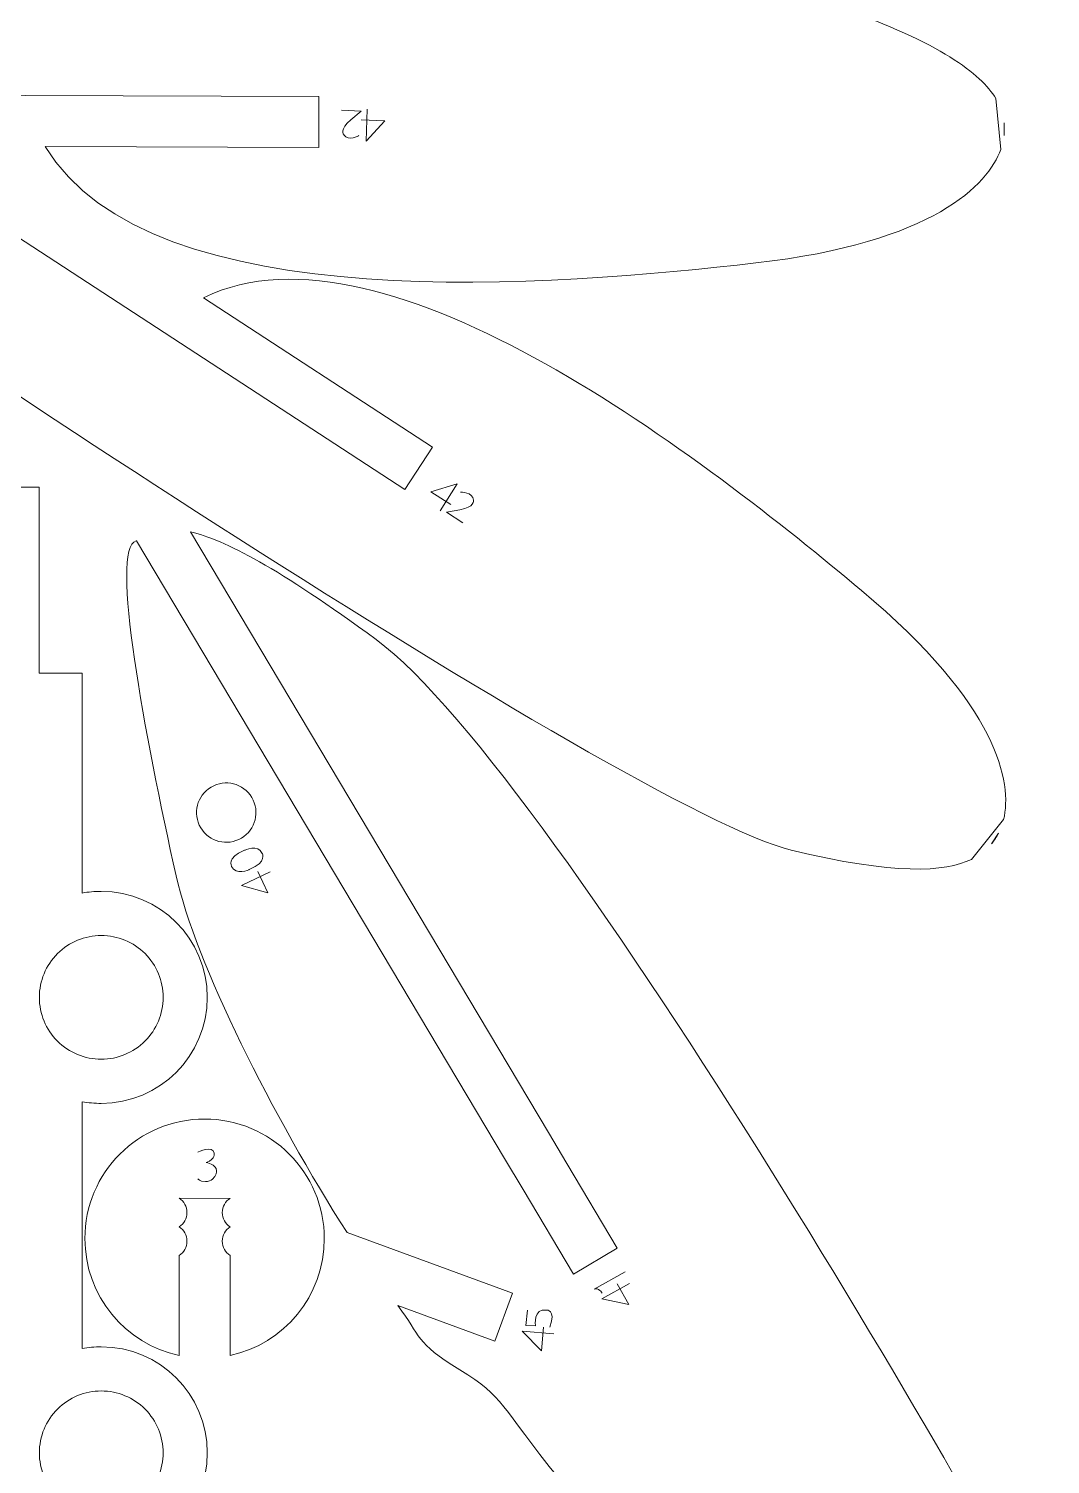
# Model space of a CAD drawing. Header units: centimetres. Extents: x -25 to 25, y -32.5 to 32.5.
# Drawn here: x 8.39 to 14.41, y -2.54 to 5.93 of the extents above; entities that cross this region are included whole.
import ezdxf

# ---------------------------------------------------------------- set-up
doc = ezdxf.new("R2010")
doc.units = ezdxf.units.CM
doc.header["$MEASUREMENT"] = 0
doc.layers.add('Capa 1', color=7, linetype='Continuous')

msp = doc.modelspace()

# ---------------------------------------------------------------- linework, layer by layer
at = {"layer": 'Capa 1', "color": 250, "lineweight": 18}
for points, knots in [([(6.08037, 6.11082), (6.08037, 6.11082), (6.04732, 5.7736), (6.06096, 5.54182), (6.06096, 5.54182), (6.06096, 5.54182), (10.09721, 5.52892), (10.09721, 5.52892), (10.09721, 5.52892), (10.09721, 5.52892), (10.09625, 5.22892), (10.09625, 5.22892), (10.09625, 5.22892), (10.09625, 5.22892), (8.48416, 5.23408), (8.48416, 5.23408), (8.48416, 5.23408), (9.09991, 4.20097), (11.52206, 4.41504), (12.67277, 4.54695), (12.67277, 4.54695), (13.72309, 4.66734), (14.04074, 5.01053), (14.11561, 5.21608), (14.11561, 5.21608), (14.11561, 5.21608), (14.08662, 5.51618), (14.08662, 5.51618), (14.08662, 5.51618), (13.99677, 5.66525), (13.75881, 5.84384), (13.1683, 6.05431), (13.1683, 6.05431), (12.24829, 6.38222), (6.45185, 6.32863), (6.25303, 6.27838), (6.25303, 6.27838), (6.0542, 6.22813), (6.08037, 6.11082), (6.08037, 6.11082)], [0, 0, 0, 0, 0.0909091, 0.0909091, 0.0909091, 0.0909091, 0.1818182, 0.1818182, 0.1818182, 0.1818182, 0.2727273, 0.2727273, 0.2727273, 0.2727273, 0.3636364, 0.3636364, 0.3636364, 0.3636364, 0.4545455, 0.4545455, 0.4545455, 0.4545455, 0.5454545, 0.5454545, 0.5454545, 0.5454545, 0.6363636, 0.6363636, 0.6363636, 0.6363636, 0.7272727, 0.7272727, 0.7272727, 0.7272727, 0.8181818, 0.8181818, 0.8181818, 0.8181818, 1, 1, 1, 1]), ([(6.92597, 4.92975), (6.92597, 4.92975), (7.08353, 5.22972), (7.22222, 5.41594), (7.22222, 5.41594), (7.22222, 5.41594), (10.60251, 3.21025), (10.60251, 3.21025), (10.60251, 3.21025), (10.60251, 3.21025), (10.76645, 3.46149), (10.76645, 3.46149), (10.76645, 3.46149), (10.76645, 3.46149), (9.41635, 4.34245), (9.41635, 4.34245), (9.41635, 4.34245), (10.49827, 4.86771), (12.40497, 3.3587), (13.29423, 2.61656), (13.29423, 2.61656), (14.1059, 1.93917), (14.18291, 1.47792), (14.1326, 1.26502), (14.1326, 1.26502), (14.1326, 1.26502), (13.94358, 1.03015), (13.94358, 1.03015), (13.94358, 1.03015), (13.78663, 0.9549), (13.48969, 0.93632), (12.8806, 1.0847), (12.8806, 1.0847), (11.93164, 1.31587), (7.11683, 4.54372), (6.97826, 4.6949), (6.97826, 4.6949), (6.83968, 4.84608), (6.92597, 4.92975), (6.92597, 4.92975)], [0, 0, 0, 0, 0.0909091, 0.0909091, 0.0909091, 0.0909091, 0.1818182, 0.1818182, 0.1818182, 0.1818182, 0.2727273, 0.2727273, 0.2727273, 0.2727273, 0.3636364, 0.3636364, 0.3636364, 0.3636364, 0.4545455, 0.4545455, 0.4545455, 0.4545455, 0.5454545, 0.5454545, 0.5454545, 0.5454545, 0.6363636, 0.6363636, 0.6363636, 0.6363636, 0.7272727, 0.7272727, 0.7272727, 0.7272727, 0.8181818, 0.8181818, 0.8181818, 0.8181818, 1, 1, 1, 1]), ([(14.13472, 5.29947), (14.13686, 5.3232), (14.13751, 5.34807), (14.13495, 5.37412), (14.13495, 5.37412), (14.13495, 5.37412), (14.13472, 5.29947), (14.13472, 5.29947)], [0, 0, 0, 0, 0.3333333, 0.3333333, 0.3333333, 0.3333333, 1, 1, 1, 1]), ([(14.26826, -3.87689), (14.26826, -3.87689), (13.63853, -4.27083), (13.33189, -4.32951), (13.33189, -4.32951), (13.33189, -4.32951), (12.45037, -2.84896), (12.45037, -2.84896), (12.45037, -2.84896), (12.45037, -2.84896), (12.1926, -3.00244), (12.1926, -3.00244), (12.1926, -3.00244), (12.1926, -3.00244), (12.97832, -4.32209), (12.97832, -4.32209), (12.97832, -4.32209), (12.80281, -4.31914), (12.65361, -4.33333), (12.58142, -4.25407), (12.58142, -4.25407), (12.50922, -4.17482), (11.88226, -3.07787), (11.51806, -2.62881), (11.51806, -2.62881), (11.15385, -2.17975), (11.19588, -2.14456), (10.92734, -1.9806), (10.92734, -1.9806), (10.6588, -1.81664), (10.70275, -1.78503), (10.56161, -1.60032), (10.56161, -1.60032), (10.56161, -1.60032), (11.13345, -1.81051), (11.13345, -1.81051), (11.13345, -1.81051), (11.13345, -1.81051), (11.23694, -1.52893), (11.23694, -1.52893), (11.23694, -1.52893), (11.23694, -1.52893), (10.26343, -1.1711), (10.26343, -1.1711), (10.26343, -1.1711), (9.8289, -0.49512), (9.36912, 0.42236), (9.25499, 0.93338), (9.25499, 0.93338), (9.07391, 1.74427), (8.86073, 2.86803), (9.02035, 2.90781), (9.02035, 2.90781), (9.02247, 2.90834), (9.02247, 2.90834), (9.02247, 2.90834), (9.02247, 2.90834), (9.02247, 2.90834), (11.19154, -0.7347), (11.19154, -0.7347), (11.19154, -0.7347), (11.19154, -0.7347), (11.29982, -0.91658), (11.29982, -0.91658), (11.29982, -0.91658), (11.29982, -0.91658), (11.59761, -1.41673), (11.59761, -1.41673), (11.59761, -1.41673), (11.59761, -1.41673), (11.85538, -1.26324), (11.85538, -1.26324), (11.85538, -1.26324), (11.85538, -1.26324), (11.55759, -0.7631), (11.55759, -0.7631), (11.55759, -0.7631), (11.55759, -0.7631), (11.44931, -0.58123), (11.44931, -0.58123), (11.44931, -0.58123), (11.44931, -0.58123), (9.33938, 2.96249), (9.33938, 2.96249), (9.33938, 2.96249), (9.53822, 2.91392), (9.86292, 2.74779), (10.43377, 2.32627), (10.43377, 2.32627), (11.51987, 1.5243), (14.24058, -3.25441), (14.32401, -3.48135), (14.32401, -3.48135), (14.40743, -3.70831), (14.26826, -3.87689), (14.26826, -3.87689)], [0, 0, 0, 0, 0.04, 0.04, 0.04, 0.04, 0.08, 0.08, 0.08, 0.08, 0.12, 0.12, 0.12, 0.12, 0.16, 0.16, 0.16, 0.16, 0.2, 0.2, 0.2, 0.2, 0.24, 0.24, 0.24, 0.24, 0.28, 0.28, 0.28, 0.28, 0.32, 0.32, 0.32, 0.32, 0.36, 0.36, 0.36, 0.36, 0.4, 0.4, 0.4, 0.4, 0.44, 0.44, 0.44, 0.44, 0.48, 0.48, 0.48, 0.48, 0.52, 0.52, 0.52, 0.52, 0.56, 0.56, 0.56, 0.56, 0.6, 0.6, 0.6, 0.6, 0.64, 0.64, 0.64, 0.64, 0.68, 0.68, 0.68, 0.68, 0.72, 0.72, 0.72, 0.72, 0.76, 0.76, 0.76, 0.76, 0.8, 0.8, 0.8, 0.8, 0.84, 0.84, 0.84, 0.84, 0.88, 0.88, 0.88, 0.88, 0.92, 0.92, 0.92, 0.92, 1, 1, 1, 1]), ([(9.46116, 1.4563), (9.5442, 1.50575), (9.6516, 1.47851), (9.70105, 1.39546), (9.70105, 1.39546), (9.75049, 1.31242), (9.72326, 1.20502), (9.64021, 1.15557), (9.64021, 1.15557), (9.55716, 1.10612), (9.44976, 1.13336), (9.40032, 1.21641), (9.40032, 1.21641), (9.35087, 1.29945), (9.37811, 1.40686), (9.46116, 1.4563)], [0, 0, 0, 0, 0.2, 0.2, 0.2, 0.2, 0.4, 0.4, 0.4, 0.4, 0.6, 0.6, 0.6, 0.6, 1, 1, 1, 1]), ([(14.10277, 1.18484), (14.09153, 1.16383), (14.07842, 1.14269), (14.06198, 1.12232), (14.06198, 1.12232), (14.06198, 1.12232), (14.10277, 1.18484), (14.10277, 1.18484)], [0, 0, 0, 0, 0.3333333, 0.3333333, 0.3333333, 0.3333333, 1, 1, 1, 1]), ([(9.27298, -0.96861), (9.30068, -0.98639), (9.31904, -1.01747), (9.31904, -1.05283), (9.31904, -1.05283), (9.31904, -1.08819), (9.30068, -1.11927), (9.27298, -1.13705)], [0, 0, 0, 0, 0.3333333, 0.3333333, 0.3333333, 0.3333333, 1, 1, 1, 1]), ([(9.57299, -0.96877), (9.54529, -0.98655), (9.52693, -1.01763), (9.52693, -1.05299), (9.52693, -1.05299), (9.52693, -1.08835), (9.54529, -1.11943), (9.57299, -1.13721)], [0, 0, 0, 0, 0.3333333, 0.3333333, 0.3333333, 0.3333333, 1, 1, 1, 1]), ([(9.27298, -1.13705), (9.30068, -1.15483), (9.31904, -1.18591), (9.31904, -1.22127), (9.31904, -1.22127), (9.31904, -1.25663), (9.30068, -1.28771), (9.27298, -1.30549)], [0, 0, 0, 0, 0.3333333, 0.3333333, 0.3333333, 0.3333333, 1, 1, 1, 1]), ([(9.57299, -1.13721), (9.54529, -1.15499), (9.52693, -1.18607), (9.52693, -1.22143), (9.52693, -1.22143), (9.52693, -1.25679), (9.54529, -1.28787), (9.57299, -1.30565)], [0, 0, 0, 0, 0.3333333, 0.3333333, 0.3333333, 0.3333333, 1, 1, 1, 1])]:
    msp.add_open_spline(points, degree=3, knots=knots, dxfattribs=at)
at = {"layer": 'Capa 1', "color": 22, "lineweight": 5}
for points, knots in [([(10.28521, 5.39122), (10.28521, 5.39122), (10.34581, 5.44277), (10.34581, 5.44277), (10.34581, 5.44277), (10.34581, 5.44277), (10.23062, 5.44827), (10.23062, 5.44827)], [0, 0, 0, 0, 0.3333333, 0.3333333, 0.3333333, 0.3333333, 1, 1, 1, 1]), ([(10.34574, 5.39099), (10.34574, 5.39099), (10.48525, 5.38434), (10.48525, 5.38434), (10.48525, 5.38434), (10.48525, 5.38434), (10.37443, 5.26587), (10.37443, 5.26587), (10.37443, 5.26587), (10.37443, 5.26587), (10.38217, 5.45362), (10.38217, 5.45362)], [0, 0, 0, 0, 0.25, 0.25, 0.25, 0.25, 0.5, 0.5, 0.5, 0.5, 1, 1, 1, 1]), ([(10.33277, 5.29861), (10.33277, 5.29861), (10.26907, 5.26079), (10.24388, 5.30285), (10.24388, 5.30285), (10.24388, 5.30285), (10.21447, 5.33519), (10.28521, 5.39122)], [0, 0, 0, 0, 0.3333333, 0.3333333, 0.3333333, 0.3333333, 1, 1, 1, 1]), ([(10.87475, 3.12249), (10.87475, 3.12249), (10.75717, 3.19786), (10.75717, 3.19786), (10.75717, 3.19786), (10.75717, 3.19786), (10.91232, 3.24524), (10.91232, 3.24524), (10.91232, 3.24524), (10.91232, 3.24524), (10.81193, 3.08638), (10.81193, 3.08638)], [0, 0, 0, 0, 0.25, 0.25, 0.25, 0.25, 0.5, 0.5, 0.5, 0.5, 1, 1, 1, 1]), ([(10.93208, 3.19608), (10.93208, 3.19608), (11.00616, 3.19707), (11.007, 3.14806), (11.007, 3.14806), (11.007, 3.14806), (11.01636, 3.10536), (10.9271, 3.09209)], [0, 0, 0, 0, 0.3333333, 0.3333333, 0.3333333, 0.3333333, 1, 1, 1, 1]), ([(10.9271, 3.09209), (10.9271, 3.09209), (10.84885, 3.07765), (10.84885, 3.07765), (10.84885, 3.07765), (10.84885, 3.07765), (10.94594, 3.01542), (10.94594, 3.01542)], [0, 0, 0, 0, 0.3333333, 0.3333333, 0.3333333, 0.3333333, 1, 1, 1, 1]), ([(9.58212, 0.98859), (9.58212, 0.98859), (9.54972, 1.03927), (9.65792, 1.08376), (9.65792, 1.08376), (9.65792, 1.08376), (9.73845, 1.12177), (9.76247, 1.06569)], [0, 0, 0, 0, 0.3333333, 0.3333333, 0.3333333, 0.3333333, 1, 1, 1, 1]), ([(9.76227, 1.0656), (9.76227, 1.0656), (9.79469, 1.01497), (9.68642, 0.97047), (9.68642, 0.97047), (9.68642, 0.97047), (9.6059, 0.93243), (9.58195, 0.98851)], [0, 0, 0, 0, 0.3333333, 0.3333333, 0.3333333, 0.3333333, 1, 1, 1, 1]), ([(9.73691, 0.95956), (9.73691, 0.95956), (9.79657, 0.83328), (9.79657, 0.83328), (9.79657, 0.83328), (9.79657, 0.83328), (9.63993, 0.87546), (9.63993, 0.87546), (9.63993, 0.87546), (9.63993, 0.87546), (9.80932, 0.95682), (9.80932, 0.95682)], [0, 0, 0, 0, 0.25, 0.25, 0.25, 0.25, 0.5, 0.5, 0.5, 0.5, 1, 1, 1, 1]), ([(9.38411, -0.85283), (9.38411, -0.85283), (9.39134, -0.87131), (9.42739, -0.87011), (9.42739, -0.87011), (9.4461, -0.86949), (9.4595, -0.8628), (9.46922, -0.85515), (9.46922, -0.85515), (9.49292, -0.83645), (9.49414, -0.80741), (9.49414, -0.80741), (9.49414, -0.80741), (9.49292, -0.7657), (9.4317, -0.75766), (9.4317, -0.75766), (9.4317, -0.75766), (9.49166, -0.73537), (9.47929, -0.70324), (9.47929, -0.70324), (9.47929, -0.70324), (9.47065, -0.65381), (9.38411, -0.6958), (9.38411, -0.6958)], [0, 0, 0, 0, 0.1428571, 0.1428571, 0.1428571, 0.1428571, 0.2857143, 0.2857143, 0.2857143, 0.2857143, 0.4285714, 0.4285714, 0.4285714, 0.4285714, 0.5714286, 0.5714286, 0.5714286, 0.5714286, 0.7142857, 0.7142857, 0.7142857, 0.7142857, 1, 1, 1, 1]), ([(11.85515, -1.472), (11.85515, -1.472), (11.92286, -1.59415), (11.92286, -1.59415), (11.92286, -1.59415), (11.92286, -1.59415), (11.76382, -1.56219), (11.76382, -1.56219), (11.76382, -1.56219), (11.76382, -1.56219), (11.92758, -1.47004), (11.92758, -1.47004)], [0, 0, 0, 0, 0.25, 0.25, 0.25, 0.25, 0.5, 0.5, 0.5, 0.5, 1, 1, 1, 1]), ([(11.3254, -1.62817), (11.3254, -1.62817), (11.31669, -1.71922), (11.31669, -1.71922), (11.31669, -1.71922), (11.31669, -1.71922), (11.37314, -1.72098), (11.37314, -1.72098)], [0, 0, 0, 0, 0.3333333, 0.3333333, 0.3333333, 0.3333333, 1, 1, 1, 1]), ([(11.37314, -1.72098), (11.37314, -1.72098), (11.35855, -1.61416), (11.4389, -1.62756), (11.4389, -1.62756), (11.4389, -1.62756), (11.49536, -1.62147), (11.45845, -1.72862)], [0, 0, 0, 0, 0.3333333, 0.3333333, 0.3333333, 0.3333333, 1, 1, 1, 1]), ([(11.42069, -1.72839), (11.42069, -1.72839), (11.40823, -1.86749), (11.40823, -1.86749), (11.40823, -1.86749), (11.40823, -1.86749), (11.29449, -1.75183), (11.29449, -1.75183), (11.29449, -1.75183), (11.29449, -1.75183), (11.48176, -1.76739), (11.48176, -1.76739)], [0, 0, 0, 0, 0.25, 0.25, 0.25, 0.25, 0.5, 0.5, 0.5, 0.5, 1, 1, 1, 1])]:
    msp.add_open_spline(points, degree=3, knots=knots, dxfattribs=at)
at = {"layer": 'Capa 1', "color": 250, "lineweight": 9}
for points, knots in [([(7.62478, -5.30314), (7.62478, -5.30314), (7.76907, -5.47816), (7.76907, -5.47816), (7.76907, -5.47816), (7.76907, -5.47816), (8.44824, -5.47816), (8.44824, -5.47816), (8.44824, -5.47816), (8.44824, -5.47816), (8.44824, -4.38173), (8.44824, -4.38173), (8.44824, -4.38173), (8.44824, -4.38173), (8.70094, -4.38173), (8.70094, -4.38173), (8.70094, -4.38173), (8.70094, -4.38173), (8.70094, -3.0846), (8.70094, -3.0846), (8.70094, -3.0846), (8.73755, -3.09127), (8.77525, -3.09477), (8.81378, -3.09477), (8.81378, -3.09477), (9.15913, -3.09477), (9.43908, -2.81482), (9.43908, -2.46947), (9.43908, -2.46947), (9.43908, -2.12411), (9.15913, -1.84417), (8.81378, -1.84417), (8.81378, -1.84417), (8.77525, -1.84417), (8.73755, -1.84767), (8.70094, -1.85434), (8.70094, -1.85434), (8.70094, -1.85434), (8.70094, -0.39883), (8.70094, -0.39883), (8.70094, -0.39883), (8.73755, -0.4055), (8.77525, -0.40901), (8.81378, -0.40901), (8.81378, -0.40901), (9.15912, -0.40901), (9.43908, -0.12906), (9.43908, 0.21629), (9.43908, 0.21629), (9.43908, 0.56165), (9.15912, 0.8416), (8.81378, 0.8416), (8.81378, 0.8416), (8.77525, 0.8416), (8.73755, 0.83809), (8.70094, 0.83142), (8.70094, 0.83142), (8.70094, 0.83142), (8.70094, 2.12855), (8.70094, 2.12855), (8.70094, 2.12855), (8.70094, 2.12855), (8.44824, 2.12855), (8.44824, 2.12855), (8.44824, 2.12855), (8.44824, 2.12855), (8.44824, 3.22498), (8.44824, 3.22498), (8.44824, 3.22498), (8.44824, 3.22498), (7.76907, 3.22498), (7.76907, 3.22498), (7.76907, 3.22498), (7.76907, 3.22498), (7.60617, 3.0274), (7.60617, 3.0274), (7.60617, 3.0274), (7.61899, 2.94185), (7.62566, 3.14841), (7.62566, 2.76501), (7.62566, 2.76501), (7.62566, 2.38161), (7.24214, 1.35359), (6.68562, 1.07551), (6.68562, 1.07551), (6.68562, 1.07551), (6.68562, 0.68286), (6.68562, 0.68286), (6.68562, 0.68286), (6.68562, 0.68286), (7.19973, 0.68286), (7.19973, 0.68286), (7.19973, 0.68286), (7.19973, 0.68286), (7.19973, 0.37021), (7.19973, 0.37021), (7.19973, 0.37021), (7.19973, 0.37021), (6.68562, 0.37021), (6.68562, 0.37021), (6.68562, 0.37021), (6.68562, 0.37021), (6.68562, -2.62339), (6.68562, -2.62339), (6.68562, -2.62339), (6.68562, -2.62339), (7.19973, -2.62339), (7.19973, -2.62339), (7.19973, -2.62339), (7.19973, -2.62339), (7.19973, -2.93605), (7.19973, -2.93605), (7.19973, -2.93605), (7.19973, -2.93605), (6.68562, -2.93605), (6.68562, -2.93605), (6.68562, -2.93605), (6.68562, -2.93605), (6.68562, -3.32229), (6.68562, -3.32229), (6.68562, -3.32229), (7.24214, -3.60037), (7.62566, -4.90215), (7.62566, -5.24986), (7.62566, -5.24986), (7.62566, -5.59757), (7.6253, -5.28545), (7.62478, -5.30314)], [0, 0, 0, 0, 0.030303, 0.030303, 0.030303, 0.030303, 0.0606061, 0.0606061, 0.0606061, 0.0606061, 0.0909091, 0.0909091, 0.0909091, 0.0909091, 0.1212121, 0.1212121, 0.1212121, 0.1212121, 0.1515152, 0.1515152, 0.1515152, 0.1515152, 0.1818182, 0.1818182, 0.1818182, 0.1818182, 0.2121212, 0.2121212, 0.2121212, 0.2121212, 0.2424242, 0.2424242, 0.2424242, 0.2424242, 0.2727273, 0.2727273, 0.2727273, 0.2727273, 0.3030303, 0.3030303, 0.3030303, 0.3030303, 0.3333333, 0.3333333, 0.3333333, 0.3333333, 0.3636364, 0.3636364, 0.3636364, 0.3636364, 0.3939394, 0.3939394, 0.3939394, 0.3939394, 0.4242424, 0.4242424, 0.4242424, 0.4242424, 0.4545455, 0.4545455, 0.4545455, 0.4545455, 0.4848485, 0.4848485, 0.4848485, 0.4848485, 0.5151515, 0.5151515, 0.5151515, 0.5151515, 0.5454545, 0.5454545, 0.5454545, 0.5454545, 0.5757576, 0.5757576, 0.5757576, 0.5757576, 0.6060606, 0.6060606, 0.6060606, 0.6060606, 0.6363636, 0.6363636, 0.6363636, 0.6363636, 0.6666667, 0.6666667, 0.6666667, 0.6666667, 0.6969697, 0.6969697, 0.6969697, 0.6969697, 0.7272727, 0.7272727, 0.7272727, 0.7272727, 0.7575758, 0.7575758, 0.7575758, 0.7575758, 0.7878788, 0.7878788, 0.7878788, 0.7878788, 0.8181818, 0.8181818, 0.8181818, 0.8181818, 0.8484848, 0.8484848, 0.8484848, 0.8484848, 0.8787879, 0.8787879, 0.8787879, 0.8787879, 0.9090909, 0.9090909, 0.9090909, 0.9090909, 0.9393939, 0.9393939, 0.9393939, 0.9393939, 1, 1, 1, 1]), ([(8.81378, 0.58103), (8.7171, 0.58109), (8.62436, 0.54275), (8.55596, 0.47443), (8.55596, 0.47443), (8.48756, 0.40611), (8.44909, 0.31296), (8.44903, 0.21629), (8.44903, 0.21629), (8.44897, 0.11961), (8.48732, 0.02687), (8.55563, -0.04153), (8.55563, -0.04153), (8.62395, -0.10994), (8.7171, -0.1484), (8.81378, -0.14846), (8.81378, -0.14846), (8.91045, -0.14852), (9.00319, -0.11018), (9.0716, -0.04186), (9.0716, -0.04186), (9.14, 0.02646), (9.17846, 0.11961), (9.17852, 0.21629), (9.17852, 0.21629), (9.17859, 0.31296), (9.14024, 0.4057), (9.07192, 0.4741), (9.07192, 0.4741), (9.00361, 0.54251), (8.91045, 0.58097), (8.81378, 0.58103)], [0, 0, 0, 0, 0.1111111, 0.1111111, 0.1111111, 0.1111111, 0.2222222, 0.2222222, 0.2222222, 0.2222222, 0.3333333, 0.3333333, 0.3333333, 0.3333333, 0.4444444, 0.4444444, 0.4444444, 0.4444444, 0.5555556, 0.5555556, 0.5555556, 0.5555556, 0.6666667, 0.6666667, 0.6666667, 0.6666667, 0.7777778, 0.7777778, 0.7777778, 0.7777778, 1, 1, 1, 1]), ([(9.27298, -1.30549), (9.27298, -1.30549), (9.27298, -1.89602), (9.27298, -1.89602), (9.27298, -1.89602), (8.95538, -1.82725), (8.71742, -1.54469), (8.71742, -1.2065), (8.71742, -1.2065), (8.71742, -0.81682), (9.03331, -0.50094), (9.42298, -0.50094), (9.42298, -0.50094), (9.81265, -0.50094), (10.12854, -0.81682), (10.12854, -1.2065), (10.12854, -1.2065), (10.12854, -1.54469), (9.89058, -1.82726), (9.57298, -1.89602), (9.57298, -1.89602), (9.57298, -1.89602), (9.57299, -1.30565), (9.57299, -1.30565)], [0, 0, 0, 0, 0.1428571, 0.1428571, 0.1428571, 0.1428571, 0.2857143, 0.2857143, 0.2857143, 0.2857143, 0.4285714, 0.4285714, 0.4285714, 0.4285714, 0.5714286, 0.5714286, 0.5714286, 0.5714286, 0.7142857, 0.7142857, 0.7142857, 0.7142857, 1, 1, 1, 1]), ([(8.81378, -2.10473), (8.7171, -2.10467), (8.62436, -2.14301), (8.55596, -2.21133), (8.55596, -2.21133), (8.48756, -2.27964), (8.44909, -2.3728), (8.44903, -2.46947), (8.44903, -2.46947), (8.44897, -2.56615), (8.48732, -2.65889), (8.55563, -2.72729), (8.55563, -2.72729), (8.62395, -2.7957), (8.7171, -2.83416), (8.81378, -2.83422), (8.81378, -2.83422), (8.91045, -2.83428), (9.00319, -2.79594), (9.0716, -2.72762), (9.0716, -2.72762), (9.14, -2.6593), (9.17846, -2.56615), (9.17852, -2.46947), (9.17852, -2.46947), (9.17859, -2.3728), (9.14024, -2.28006), (9.07192, -2.21165), (9.07192, -2.21165), (9.00361, -2.14325), (8.91045, -2.10479), (8.81378, -2.10473)], [0, 0, 0, 0, 0.1111111, 0.1111111, 0.1111111, 0.1111111, 0.2222222, 0.2222222, 0.2222222, 0.2222222, 0.3333333, 0.3333333, 0.3333333, 0.3333333, 0.4444444, 0.4444444, 0.4444444, 0.4444444, 0.5555556, 0.5555556, 0.5555556, 0.5555556, 0.6666667, 0.6666667, 0.6666667, 0.6666667, 0.7777778, 0.7777778, 0.7777778, 0.7777778, 1, 1, 1, 1])]:
    msp.add_open_spline(points, degree=3, knots=knots, dxfattribs=at)
msp.add_open_spline([(9.57299, -0.96877), (9.57299, -0.96877), (9.27298, -0.96861), (9.27298, -0.96861)], degree=3, dxfattribs=at)
at = {"layer": 'Capa 1', "color": 22, "lineweight": 5}
for points in [[(11.71957, -1.50464), (11.71957, -1.50464), (11.90281, -1.40307), (11.90281, -1.40307)], [(11.76569, -1.52715), (11.76569, -1.52715), (11.74465, -1.49261), (11.71957, -1.50464)]]:
    msp.add_open_spline(points, degree=3, dxfattribs=at)

doc.saveas('drawing.dxf')
